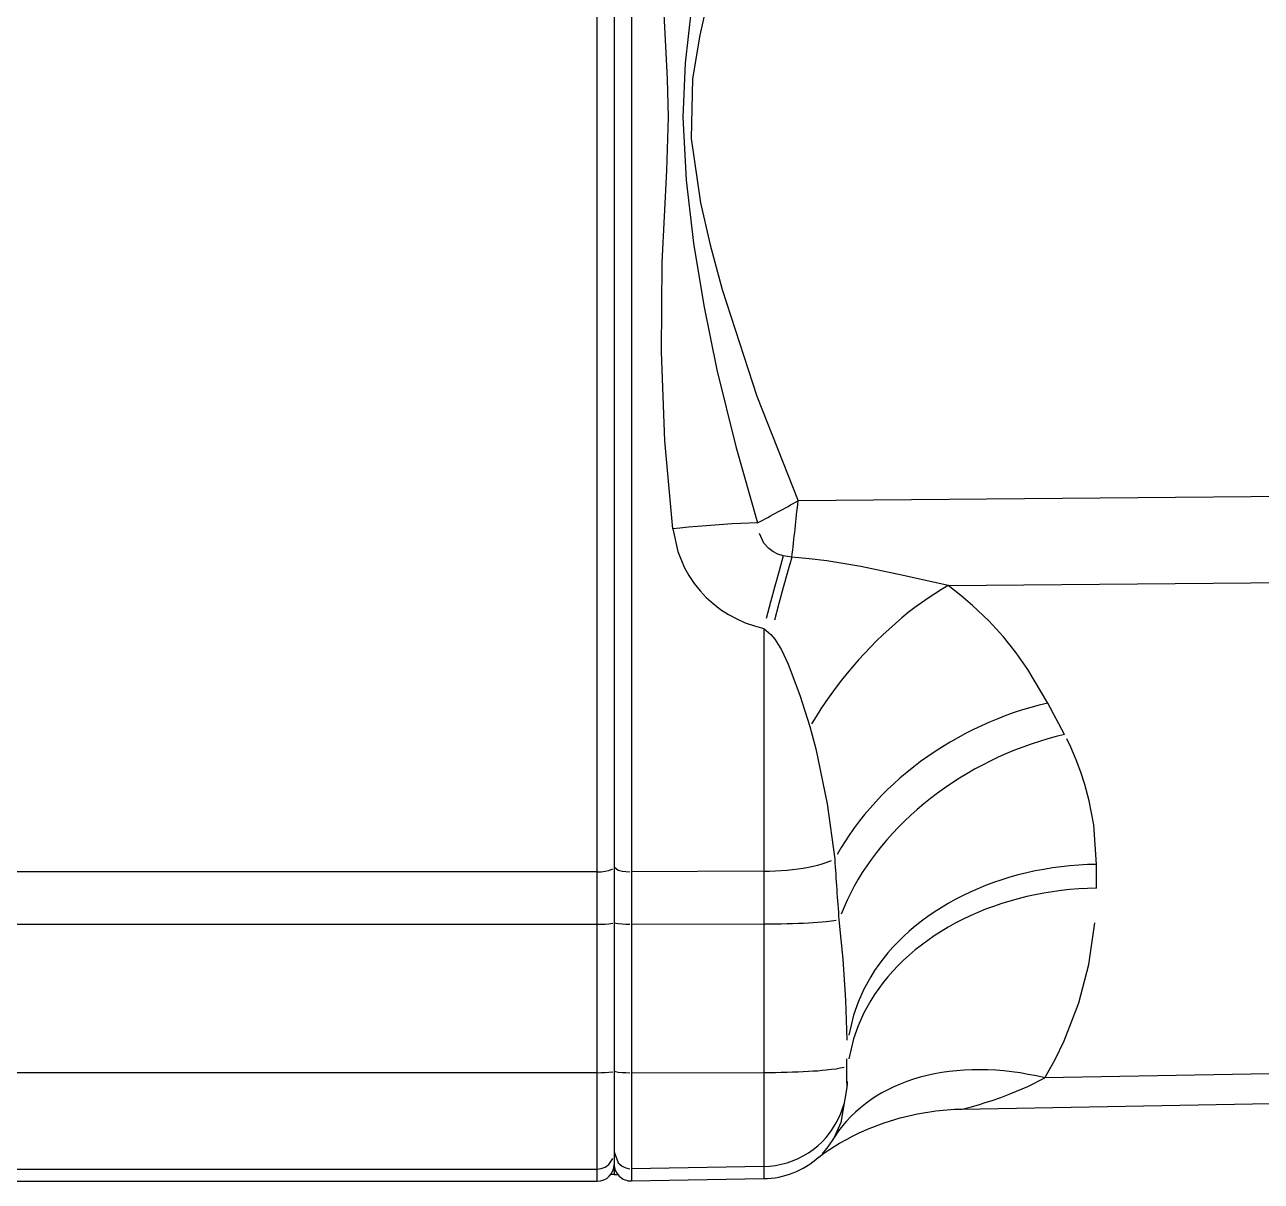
# Model space of a CAD drawing. Header units: millimetres. Extents: x 441156 to 441876, y 4514765 to 4515211.
# Drawn here: x 441490.7119 to 441490.8579, y 4514937.1153 to 4514937.2519 of the extents above; entities that cross this region are included whole.
import ezdxf

# ---------------------------------------------------------------- set-up
doc = ezdxf.new("R2010")
doc.units = ezdxf.units.MM
doc.layers.add('Collettore SL', color=7, linetype='Continuous')

msp = doc.modelspace()

# ---------------------------------------------------------------- linework, layer by layer
at = {"layer": 'Collettore SL', "color": 254, "linetype": 'Continuous'}
for p, q in [((441490.7795003174, 4514937.151841654), (441490.7795003174, 4514937.331819156)), ((441490.7835352222, 4514937.331814802), (441490.7835352222, 4514937.151852063)), ((441490.7815003174, 4514937.33157398), (441490.7815003174, 4514937.152427782)), ((441490.9240875795, 4514937.196738388), (441490.8032317472, 4514937.195684051)), ((441490.8024935117, 4514937.18900432), (441490.8014796992, 4514937.189188738)), ((441490.8209411388, 4514937.185656767), (441490.9240875795, 4514937.186556608)), ((441490.7991748415, 4514937.180599039), (441490.7991748415, 4514937.151932066)), ((441490.7991748415, 4514937.180599039), (441490.8000148241, 4514937.179864517)), ((441490.8346987387, 4514937.168061547), (441490.8327155103, 4514937.171779212)), ((441490.7815003174, 4514937.152427782), (441490.7815003174, 4514937.14583871)), ((441490.8384767452, 4514937.149919697), (441490.8384767452, 4514937.152728429)), ((441490.7795003174, 4514937.151841654), (441490.6465003174, 4514937.151841654)), ((441490.7795003174, 4514937.145664399), (441490.7795003174, 4514937.151841654)), ((441490.7991748415, 4514937.151932066), (441490.7835352222, 4514937.151852063)), ((441490.7835352222, 4514937.151852063), (441490.7835352222, 4514937.145667494)), ((441490.7991748415, 4514937.151932066), (441490.7991748415, 4514937.145691287)), ((441490.6465003174, 4514937.145664399), (441490.7795003174, 4514937.145664399)), ((441490.7795003174, 4514937.128119953), (441490.7795003174, 4514937.145664399)), ((441490.7815003174, 4514937.14583871), (441490.7815003174, 4514937.128294265)), ((441490.7835352222, 4514937.145667494), (441490.7991748415, 4514937.145691287)), ((441490.7835352222, 4514937.145667494), (441490.7835352222, 4514937.128123049)), ((441490.7991748415, 4514937.145691287), (441490.7991748415, 4514937.128146841)), ((441490.8090003174, 4514937.129018266), (441490.8090003174, 4514937.129750595)), ((441490.8090003174, 4514937.127020963), (441490.8090003174, 4514937.129018266)), ((441490.9240875795, 4514937.129166003), (441490.8323637774, 4514937.127513251)), ((441490.7795003174, 4514937.128119953), (441490.6465003174, 4514937.128119953)), ((441490.7795003174, 4514937.11673548), (441490.7795003174, 4514937.128119953)), ((441490.7815003174, 4514937.128294265), (441490.7815003174, 4514937.118731307)), ((441490.7835352222, 4514937.128123049), (441490.7991748415, 4514937.128146841)), ((441490.7835352222, 4514937.128123049), (441490.7835352222, 4514937.116770925)), ((441490.7991748415, 4514937.128146841), (441490.7991748415, 4514937.117043346)), ((441490.8090003174, 4514937.126941864), (441490.8089910611, 4514937.12637078)), ((441490.8090131711, 4514937.126747499), (441490.8090003117, 4514937.126388068)), ((441490.8090003174, 4514937.126941864), (441490.8090003174, 4514937.127020963)), ((441490.8090185764, 4514937.127074303), (441490.8090131711, 4514937.126747499)), ((441490.8226153319, 4514937.123828795), (441490.9240903968, 4514937.125657252)), ((441490.7815003174, 4514937.118731307), (441490.7815003174, 4514937.117295873)), ((441490.7815003174, 4514937.117295873), (441490.7815003174, 4514937.116093555)), ((441490.7991748415, 4514937.117043346), (441490.7835352222, 4514937.116770925)), ((441490.7991748415, 4514937.117043346), (441490.7991748415, 4514937.115604383)), ((441490.8055684295, 4514937.118060401), (441490.8056766086, 4514937.118147796)), ((441490.8056503689, 4514937.118134473), (441490.8056122427, 4514937.118100838)), ((441490.6465003174, 4514937.11673548), (441490.7795003174, 4514937.11673548)), ((441490.7795003174, 4514937.115295873), (441490.7795003174, 4514937.11673548)), ((441490.7815003174, 4514937.116093555), (441490.781098576, 4514937.116093555)), ((441490.7815003174, 4514937.116096982), (441490.7819269918, 4514937.116096322)), ((441490.7835352222, 4514937.116770925), (441490.7835352222, 4514937.115331393)), ((441490.7835352222, 4514937.115331393), (441490.7991748415, 4514937.115604383)), ((441490.6570887469, 4514937.115295873), (441490.7795003174, 4514937.115295873))]:
    msp.add_line(p, q, dxfattribs=at)
for points in [[(441490.7884240032, 4514937.192352544, 0), (441490.7874847221, 4514937.202773885, 0), (441490.7870770352, 4514937.213276167, 0), (441490.7870765901, 4514937.213309291, 0), (441490.78718906, 4514937.223826338, 0), (441490.7877130336, 4514937.234710163, 0), (441490.7879066556, 4514937.241009783, 0), (441490.78779794, 4514937.245536026, 0), (441490.7874033867, 4514937.253157455, 0), (441490.7871176833, 4514937.26079418, 0), (441490.7871056932, 4514937.270561423, 0), (441490.7872649258, 4514937.275452401, 0), (441490.7875355969, 4514937.280323727, 0), (441490.7884240032, 4514937.290155325, 0)], [(441490.7984533617, 4514937.289134366, 0), (441490.7957159177, 4514937.279523341, 0), (441490.7944997502, 4514937.274672456, 0), (441490.7933936988, 4514937.269808349, 0), (441490.7915073799, 4514937.259924281, 0), (441490.7905819005, 4514937.253665579, 0), (441490.790208178, 4514937.25052255, 0), (441490.789909097, 4514937.247377071, 0), (441490.7896306647, 4514937.241008087, 0), (441490.7897324701, 4514937.237269119, 0), (441490.7900045241, 4514937.233539151, 0), (441490.7908879218, 4514937.226124584, 0), (441490.7920951999, 4514937.218762024, 0), (441490.793639139, 4514937.211160894, 0), (441490.7958604926, 4514937.20207585, 0), (441490.7984533617, 4514937.193082138, 0)], [(441490.8032317472, 4514937.286369187, 0), (441490.7984837514, 4514937.274341617, 0), (441490.7953895797, 4514937.265145635, 0), (441490.7927679489, 4514937.255780308, 0), (441490.7916208783, 4514937.250681467, 0), (441490.7907752899, 4514937.245509062, 0), (441490.7905976716, 4514937.243698285, 0), (441490.7905039611, 4514937.241881626, 0), (441490.7904926693, 4514937.24100724, 0), (441490.790588091, 4514937.238455381, 0), (441490.7908492663, 4514937.235914504, 0), (441490.7917109273, 4514937.230891383, 0), (441490.7928463722, 4514937.225925717, 0), (441490.7942678711, 4514937.220639874, 0), (441490.7983563382, 4514937.208049372, 0), (441490.8032317472, 4514937.195684051, 0)], [(441490.7984533617, 4514937.193082138, 0), (441490.7974607126, 4514937.193042545, 0), (441490.7964576915, 4514937.192994819, 0), (441490.7954455205, 4514937.192939018, 0), (441490.7944254327, 4514937.192875208, 0), (441490.7933986711, 4514937.192803469, 0), (441490.7923664865, 4514937.192723889, 0), (441490.7913301364, 4514937.192636563, 0), (441490.7902908835, 4514937.192541597, 0), (441490.7892499941, 4514937.192439109, 0), (441490.7884240032, 4514937.192352544, 0)], [(441490.8014796992, 4514937.189188738, 0), (441490.8012674576, 4514937.189236892, 0), (441490.8010586692, 4514937.189297554, 0), (441490.8008522084, 4514937.189371378, 0), (441490.8006547244, 4514937.189455838, 0), (441490.8004487292, 4514937.189559662, 0), (441490.8002502648, 4514937.189676411, 0), (441490.8000124642, 4514937.189840853, 0), (441490.7997892489, 4514937.190023471, 0), (441490.7995764877, 4514937.190228414, 0), (441490.7993813108, 4514937.190449225, 0), (441490.7992021256, 4514937.190687597, 0), (441490.7990422259, 4514937.19093863, 0), (441490.7988989037, 4514937.191206703, 0), (441490.7987760287, 4514937.191484324, 0), (441490.7986643836, 4514937.191798575, 0), (441490.7985768309, 4514937.192120195, 0), (441490.7985117416, 4514937.192454206, 0), (441490.7984704183, 4514937.192792082, 0), (441490.7984533617, 4514937.193082138, 0)], [(441490.7884240032, 4514937.192352544, 0), (441490.7885577977, 4514937.191457755, 0), (441490.7887503871, 4514937.190573919, 0), (441490.7890063638, 4514937.189689802, 0), (441490.7893219473, 4514937.188824935, 0), (441490.7897751191, 4514937.187823714, 0), (441490.7903089769, 4514937.186862031, 0), (441490.7909383269, 4514937.185922114, 0), (441490.7916453149, 4514937.185037056, 0), (441490.7923853218, 4514937.18425223, 0), (441490.7931865566, 4514937.183527275, 0), (441490.7940671612, 4514937.182850454, 0), (441490.7950010091, 4514937.182245368, 0), (441490.7959765458, 4514937.181718537, 0), (441490.7969922079, 4514937.181269127, 0), (441490.7980694785, 4514937.180891139, 0), (441490.7991748415, 4514937.180599039, 0)], [(441490.8014796992, 4514937.189188738, 0), (441490.8012331451, 4514937.1883139, 0), (441490.800984721, 4514937.187421372, 0), (441490.8007347299, 4514937.186512245, 0), (441490.8004834761, 4514937.185587623, 0), (441490.800231266, 4514937.184648636, 0), (441490.7999784065, 4514937.183696426, 0), (441490.7997252059, 4514937.182732153, 0), (441490.7994719727, 4514937.181756993, 0), (441490.7992190154, 4514937.180772132, 0), (441490.7991748415, 4514937.180599039, 0)], [(441490.8024935117, 4514937.18900432, 0), (441490.8022311145, 4514937.188133886, 0), (441490.8019697251, 4514937.187245066, 0), (441490.801709662, 4514937.186338945, 0), (441490.8014512421, 4514937.185416627, 0), (441490.8011947802, 4514937.184479233, 0), (441490.8009405888, 4514937.183527907, 0), (441490.8006889775, 4514937.182563808, 0), (441490.8004402529, 4514937.181588111, 0), (441490.8001947181, 4514937.180602003, 0), (441490.8000148241, 4514937.179864517, 0)], [(441490.8209411388, 4514937.185656767, 0), (441490.8158494713, 4514937.186830634, 0), (441490.8106363863, 4514937.187914357, 0), (441490.8066049389, 4514937.188580254, 0), (441490.8045554789, 4514937.188829883, 0), (441490.8024935117, 4514937.18900432, 0)], [(441490.8209411388, 4514937.185656767, 0), (441490.8201511482, 4514937.185190874, 0), (441490.819362758, 4514937.184697554, 0), (441490.8185769288, 4514937.184177408, 0), (441490.8177946178, 4514937.183631069, 0), (441490.8170167783, 4514937.183059203, 0), (441490.8162443579, 4514937.182462506, 0), (441490.8154782976, 4514937.181841707, 0), (441490.814719531, 4514937.18119756, 0), (441490.8139689823, 4514937.180530852, 0), (441490.813227566, 4514937.179842394, 0), (441490.8124961853, 4514937.179133025, 0), (441490.8117757314, 4514937.178403609, 0), (441490.8110670821, 4514937.177655035, 0), (441490.8103711007, 4514937.176888214, 0), (441490.8096886351, 4514937.176104082, 0), (441490.8090205169, 4514937.175303593, 0), (441490.80836756, 4514937.174487724, 0), (441490.8077305599, 4514937.173657467, 0), (441490.8071102928, 4514937.172813835, 0), (441490.8065075144, 4514937.171957854, 0), (441490.8059229589, 4514937.171090568, 0), (441490.8053573388, 4514937.170213035, 0), (441490.804811343, 4514937.169326322, 0), (441490.8046164158, 4514937.168999484, 0)], [(441490.8327155103, 4514937.171779212, 0), (441490.8303685809, 4514937.175762218, 0), (441490.8289911539, 4514937.177707515, 0), (441490.8274813293, 4514937.179591131, 0), (441490.8257514154, 4514937.181488883, 0), (441490.8238455009, 4514937.183313827, 0), (441490.8224404661, 4514937.184507431, 0), (441490.8209411388, 4514937.185656767, 0)], [(441490.8000148241, 4514937.179864517, 0), (441490.8001470215, 4514937.179743823, 0), (441490.8002708225, 4514937.179615347, 0), (441490.800500709, 4514937.179338763, 0), (441490.8007120359, 4514937.179042828, 0), (441490.8008960841, 4514937.178754394, 0), (441490.8012734709, 4514937.178080436, 0), (441490.8016788604, 4514937.177245731, 0), (441490.8020488332, 4514937.17639714, 0), (441490.8034212508, 4514937.172700143, 0), (441490.8046164158, 4514937.168999484, 0)], [(441490.8327155103, 4514937.171779212, 0), (441490.8317222057, 4514937.171540111, 0), (441490.8307307491, 4514937.171273308, 0), (441490.8297423486, 4514937.170979125, 0), (441490.8287582083, 4514937.170657923, 0), (441490.8277795272, 4514937.170310091, 0), (441490.8268074978, 4514937.169936055, 0), (441490.8258433042, 4514937.169536269, 0), (441490.8248881213, 4514937.169111221, 0), (441490.8239431127, 4514937.168661429, 0), (441490.8230094298, 4514937.16818744, 0), (441490.8220882103, 4514937.167689832, 0), (441490.8211805763, 4514937.167169211, 0), (441490.8202876337, 4514937.166626213, 0), (441490.8194104705, 4514937.166061497, 0), (441490.8185501554, 4514937.165475753, 0), (441490.8177077364, 4514937.164869693, 0), (441490.81688424, 4514937.164244057, 0), (441490.8160806694, 4514937.163599607, 0), (441490.8152980037, 4514937.162937126, 0), (441490.8145371965, 4514937.162257424, 0), (441490.8137991746, 4514937.161561327, 0), (441490.8130848373, 4514937.160849684, 0), (441490.8123950548, 4514937.160123362, 0), (441490.8117306675, 4514937.159383247, 0), (441490.811092485, 4514937.158630239, 0), (441490.8104812846, 4514937.157865256, 0), (441490.8098978112, 4514937.15708923, 0), (441490.8093427754, 4514937.156303107, 0), (441490.8088168536, 4514937.155507843, 0), (441490.8083206866, 4514937.15470441, 0), (441490.8078548788, 4514937.153893784, 0), (441490.8075600087, 4514937.153347041, 0)], [(441490.8046164158, 4514937.168999484, 0), (441490.8049973901, 4514937.167698978, 0), (441490.8053425064, 4514937.166390189, 0), (441490.8066609636, 4514937.159898696, 0), (441490.8075600087, 4514937.153347041, 0)], [(441490.8346987387, 4514937.168061547, 0), (441490.8337059267, 4514937.1678215, 0), (441490.8327149622, 4514937.167553752, 0), (441490.8317270526, 4514937.167258627, 0), (441490.8307434013, 4514937.166936485, 0), (441490.8297652069, 4514937.166587719, 0), (441490.8287936611, 4514937.166212753, 0), (441490.8278299477, 4514937.165812045, 0), (441490.8268752407, 4514937.165386084, 0), (441490.8259307034, 4514937.164935386, 0), (441490.8249974864, 4514937.164460503, 0), (441490.8240767268, 4514937.163962011, 0), (441490.8231695464, 4514937.16344052, 0), (441490.8222770504, 4514937.162896663, 0), (441490.8214003263, 4514937.162331104, 0), (441490.8205404421, 4514937.161744532, 0), (441490.8196984454, 4514937.161137662, 0), (441490.8188753622, 4514937.160511232, 0), (441490.8180721953, 4514937.159866005, 0), (441490.8172899231, 4514937.159202769, 0), (441490.8165294988, 4514937.158522331, 0), (441490.8157918488, 4514937.157825521, 0), (441490.8150778718, 4514937.157113186, 0), (441490.8143884378, 4514937.156386196, 0), (441490.8137243866, 4514937.155645434, 0), (441490.8130865272, 4514937.154891805, 0), (441490.812475637, 4514937.154126227, 0), (441490.81189246, 4514937.153349631, 0), (441490.8113377069, 4514937.152562965, 0), (441490.8108120535, 4514937.151767186, 0), (441490.8103161402, 4514937.150963265, 0), (441490.8098505713, 4514937.15015218, 0), (441490.8094159139, 4514937.149334921, 0), (441490.8090126977, 4514937.148512481, 0), (441490.8086414138, 4514937.147685865, 0), (441490.8083025146, 4514937.146856078, 0), (441490.8080558158, 4514937.146192962, 0)], [(441490.8384767452, 4514937.152728429, 0), (441490.8384734586, 4514937.153194464, 0), (441490.8384635866, 4514937.153660708, 0), (441490.8384471055, 4514937.154127236, 0), (441490.8384239837, 4514937.154594125, 0), (441490.8383941822, 4514937.155061448, 0), (441490.8383576542, 4514937.155529278, 0), (441490.838314345, 4514937.155997688, 0), (441490.8382641923, 4514937.156466749, 0), (441490.8382071257, 4514937.156936532, 0), (441490.838143067, 4514937.157407103, 0), (441490.8380719296, 4514937.157878531, 0), (441490.8379936193, 4514937.158350879, 0), (441490.8379080329, 4514937.15882421, 0), (441490.8378150595, 4514937.159298584, 0), (441490.8377145794, 4514937.159774058, 0), (441490.8376064642, 4514937.160250687, 0), (441490.8374905772, 4514937.160728522, 0), (441490.8373667725, 4514937.16120761, 0), (441490.8372348955, 4514937.161687995, 0), (441490.8370947825, 4514937.162169718, 0), (441490.8369462606, 4514937.162652814, 0), (441490.836789148, 4514937.163137311, 0), (441490.8366232531, 4514937.163623235, 0), (441490.8364483753, 4514937.164110606, 0), (441490.8362643043, 4514937.164599434, 0), (441490.8360708203, 4514937.165089727, 0), (441490.8358676942, 4514937.165581483, 0), (441490.835654687, 4514937.166074692, 0), (441490.8354315503, 4514937.166569335, 0), (441490.8351980264, 4514937.167065386, 0), (441490.834953848, 4514937.167562805, 0), (441490.8346987387, 4514937.168061547, 0)], [(441490.7795003174, 4514937.151841654, 0), (441490.7795701164, 4514937.15184201, 0), (441490.7796398304, 4514937.151843081, 0), (441490.7797093744, 4514937.151844865, 0), (441490.7797786637, 4514937.151847358, 0), (441490.7798476138, 4514937.151850558, 0), (441490.7799161408, 4514937.151854462, 0), (441490.7799841612, 4514937.151859064, 0), (441490.7800515922, 4514937.151864359, 0), (441490.7801183514, 4514937.151870341, 0), (441490.7801843577, 4514937.151877001, 0), (441490.7802495306, 4514937.151884333, 0), (441490.7803137907, 4514937.151892327, 0), (441490.7803770597, 4514937.151900973, 0), (441490.7804392605, 4514937.151910261, 0), (441490.7805003175, 4514937.15192018, 0), (441490.780560156, 4514937.151930717, 0), (441490.7806187032, 4514937.151941859, 0), (441490.7806758879, 4514937.151953594, 0), (441490.7807316404, 4514937.151965907, 0), (441490.7807858926, 4514937.151978781, 0), (441490.7808385786, 4514937.151992204, 0), (441490.7808896342, 4514937.152006157, 0), (441490.780938997, 4514937.152020623, 0), (441490.7809866071, 4514937.152035586, 0), (441490.7810324063, 4514937.152051026, 0), (441490.781076339, 4514937.152066926, 0), (441490.7811183514, 4514937.152083265, 0), (441490.7811583926, 4514937.152100023, 0), (441490.7811964136, 4514937.152117182, 0), (441490.7812323683, 4514937.152134717, 0), (441490.7812662126, 4514937.152152611, 0), (441490.7812979055, 4514937.15217084, 0), (441490.7813274083, 4514937.152189382, 0), (441490.7813546851, 4514937.152208215, 0), (441490.7813797027, 4514937.152227314, 0), (441490.7814024304, 4514937.152246659, 0), (441490.7814228408, 4514937.152266223, 0), (441490.7814409089, 4514937.152285985, 0), (441490.7814566126, 4514937.152305919, 0), (441490.7814699329, 4514937.152326002, 0), (441490.7814808536, 4514937.152346209, 0), (441490.7814893613, 4514937.152366515, 0), (441490.7814954455, 4514937.152386895, 0), (441490.7814990991, 4514937.152407327, 0), (441490.7815003174, 4514937.152427782, 0)], [(441490.7815003174, 4514937.152438102, 0), (441490.7815015358, 4514937.152417647, 0), (441490.7815051893, 4514937.152397216, 0), (441490.7815112736, 4514937.152376835, 0), (441490.7815197813, 4514937.152356529, 0), (441490.7815307019, 4514937.152336322, 0), (441490.7815440223, 4514937.152316239, 0), (441490.781559726, 4514937.152296305, 0), (441490.7815777941, 4514937.152276543, 0), (441490.7815982044, 4514937.152256979, 0), (441490.7816209322, 4514937.152237634, 0), (441490.7816459498, 4514937.152218535, 0), (441490.7816732265, 4514937.152199702, 0), (441490.7817027293, 4514937.152181161, 0), (441490.7817344223, 4514937.152162932, 0), (441490.7817682666, 4514937.152145037, 0), (441490.7818042212, 4514937.152127502, 0), (441490.7818422423, 4514937.152110343, 0), (441490.7818822835, 4514937.152093585, 0), (441490.7819242959, 4514937.152077246, 0), (441490.7819682285, 4514937.152061346, 0), (441490.7820140278, 4514937.152045906, 0), (441490.7820616378, 4514937.152030943, 0), (441490.7821110007, 4514937.152016477, 0), (441490.7821620562, 4514937.152002524, 0), (441490.7822147422, 4514937.151989101, 0), (441490.7822689945, 4514937.151976227, 0), (441490.7823247469, 4514937.151963914, 0), (441490.7823819316, 4514937.151952179, 0), (441490.7824404789, 4514937.151941037, 0), (441490.7825003174, 4514937.1519305, 0), (441490.7825613743, 4514937.151920581, 0), (441490.7826235751, 4514937.151911293, 0), (441490.7826868441, 4514937.151902647, 0), (441490.7827511043, 4514937.151894653, 0), (441490.7828162771, 4514937.151887322, 0), (441490.7828822834, 4514937.151880661, 0), (441490.7829490427, 4514937.151874679, 0), (441490.7830164736, 4514937.151869385, 0), (441490.7830844941, 4514937.151864782, 0), (441490.7831530211, 4514937.151860878, 0), (441490.7832219712, 4514937.151857678, 0), (441490.7832912605, 4514937.151855185, 0), (441490.7833608045, 4514937.151853401, 0), (441490.7834305184, 4514937.151852331, 0), (441490.7835003174, 4514937.151851973, 0), (441490.7835352222, 4514937.151852063, 0)], [(441490.7991748415, 4514937.151932066, 0), (441490.799523677, 4514937.151935637, 0), (441490.7998718749, 4514937.151942772, 0), (441490.8002190109, 4514937.151953465, 0), (441490.8005646621, 4514937.151967702, 0), (441490.8009084074, 4514937.151985465, 0), (441490.801249828, 4514937.152006732, 0), (441490.8015885079, 4514937.152031479, 0), (441490.8019240345, 4514937.152059675, 0), (441490.8022559989, 4514937.152091286, 0), (441490.8025839969, 4514937.152126272, 0), (441490.8029076287, 4514937.152164592, 0), (441490.8032265001, 4514937.152206198, 0), (441490.8035402224, 4514937.152251041, 0), (441490.8038484136, 4514937.152299065, 0), (441490.8041506982, 4514937.152350212, 0), (441490.8044467078, 4514937.152404419, 0), (441490.8047360818, 4514937.152461621, 0), (441490.8050184677, 4514937.152521748, 0), (441490.8052935213, 4514937.152584726, 0), (441490.8055609077, 4514937.152650479, 0), (441490.805820301, 4514937.152718927, 0), (441490.8060713852, 4514937.152789986, 0), (441490.8063138544, 4514937.15286357, 0), (441490.8065474132, 4514937.152939589, 0), (441490.806771777, 4514937.153017949, 0), (441490.8069866725, 4514937.153098558, 0), (441490.8071918379, 4514937.153181315, 0), (441490.8073870231, 4514937.153266121, 0), (441490.8075600087, 4514937.153347041, 0)], [(441490.8384767452, 4514937.152728429, 0), (441490.8374302388, 4514937.152700434, 0), (441490.8363856451, 4514937.152644478, 0), (441490.8353442372, 4514937.15256063, 0), (441490.8343072835, 4514937.15244899, 0), (441490.8332760476, 4514937.152309697, 0), (441490.8322517858, 4514937.152142919, 0), (441490.8312357461, 4514937.151948859, 0), (441490.8302291663, 4514937.151727754, 0), (441490.8292332728, 4514937.151479873, 0), (441490.828249279, 4514937.151205518, 0), (441490.8272783836, 4514937.150905024, 0), (441490.8263217696, 4514937.150578757, 0), (441490.8253806025, 4514937.150227114, 0), (441490.8244560289, 4514937.149850523, 0), (441490.8235491752, 4514937.149449443, 0), (441490.8226611465, 4514937.149024364, 0), (441490.8217930244, 4514937.148575802, 0), (441490.8209458668, 4514937.148104304, 0), (441490.8201207058, 4514937.147610446, 0), (441490.8193185466, 4514937.147094828, 0), (441490.8185403667, 4514937.146558079, 0), (441490.8177871141, 4514937.146000853, 0), (441490.8170597064, 4514937.145423828, 0), (441490.8163590301, 4514937.144827707, 0), (441490.8156859386, 4514937.144213217, 0), (441490.8150412522, 4514937.143581107, 0), (441490.8144257562, 4514937.142932147, 0), (441490.8138402005, 4514937.142267127, 0), (441490.8132852985, 4514937.141586858, 0), (441490.8127617263, 4514937.140892168, 0), (441490.8122701218, 4514937.140183902, 0), (441490.8118110839, 4514937.139462927, 0), (441490.8113851719, 4514937.138730118, 0), (441490.8109929047, 4514937.137986369, 0), (441490.8106347602, 4514937.137232586, 0), (441490.8103111748, 4514937.136469687, 0), (441490.8100225427, 4514937.135698603, 0), (441490.8097692155, 4514937.134920271, 0), (441490.8095515019, 4514937.134135641, 0), (441490.8093696673, 4514937.133345668, 0), (441490.8092239329, 4514937.132551316, 0), (441490.8091144765, 4514937.131753551, 0), (441490.8090414314, 4514937.130953345, 0), (441490.8090048866, 4514937.130151675, 0), (441490.8090003174, 4514937.129750595, 0)], [(441490.8384767452, 4514937.149919697, 0), (441490.8374302388, 4514937.149891702, 0), (441490.8363856451, 4514937.149835747, 0), (441490.8353442372, 4514937.149751898, 0), (441490.8343072835, 4514937.149640259, 0), (441490.8332760476, 4514937.149500965, 0), (441490.8322517858, 4514937.149334188, 0), (441490.8312357461, 4514937.149140127, 0), (441490.8302291663, 4514937.148919023, 0), (441490.8292332728, 4514937.148671142, 0), (441490.828249279, 4514937.148396787, 0), (441490.8272783836, 4514937.148096293, 0), (441490.8263217696, 4514937.147770025, 0), (441490.8253806025, 4514937.147418382, 0), (441490.8244560289, 4514937.147041791, 0), (441490.8235491752, 4514937.146640711, 0), (441490.8226611465, 4514937.146215632, 0), (441490.8217930244, 4514937.14576707, 0), (441490.8209458668, 4514937.145295572, 0), (441490.8201207058, 4514937.144801714, 0), (441490.8193185466, 4514937.144286096, 0), (441490.8185403667, 4514937.143749347, 0), (441490.8177871141, 4514937.143192121, 0), (441490.8170597064, 4514937.142615096, 0), (441490.8163590301, 4514937.142018975, 0), (441490.8156859386, 4514937.141404485, 0), (441490.8150412522, 4514937.140772375, 0), (441490.8144257562, 4514937.140123416, 0), (441490.8138402005, 4514937.139458396, 0), (441490.8132852985, 4514937.138778126, 0), (441490.8127617263, 4514937.138083436, 0), (441490.8122701218, 4514937.137375171, 0), (441490.8118110839, 4514937.136654195, 0), (441490.8113851719, 4514937.135921386, 0), (441490.8109929047, 4514937.135177637, 0), (441490.8106347602, 4514937.134423855, 0), (441490.8103111748, 4514937.133660955, 0), (441490.8100225427, 4514937.132889871, 0), (441490.8097692155, 4514937.132111539, 0), (441490.8095515019, 4514937.131326909, 0), (441490.8093696673, 4514937.130536936, 0), (441490.8092239329, 4514937.129742584, 0), (441490.8091144765, 4514937.128944819, 0), (441490.8090414314, 4514937.128144614, 0), (441490.8090048866, 4514937.127342944, 0), (441490.8090003174, 4514937.126941864, 0)], [(441490.8323637774, 4514937.127513251, 0), (441490.8335972466, 4514937.129684309, 0), (441490.8346762037, 4514937.131887412, 0), (441490.8363985902, 4514937.136364384, 0), (441490.8364102509, 4514937.136400868, 0), (441490.8375813381, 4514937.14090556, 0), (441490.8382944339, 4514937.145809252, 0), (441490.8384314309, 4514937.147863392, 0), (441490.8384767452, 4514937.149919697, 0)], [(441490.7991748415, 4514937.145691287, 0), (441490.799523677, 4514937.145692348, 0), (441490.7998718749, 4514937.14569447, 0), (441490.8002190109, 4514937.14569765, 0), (441490.8005646621, 4514937.145701884, 0), (441490.8009084074, 4514937.145707167, 0), (441490.801249828, 4514937.145713492, 0), (441490.8015885079, 4514937.145720852, 0), (441490.8019240345, 4514937.145729237, 0), (441490.8022559989, 4514937.145738638, 0), (441490.8025839969, 4514937.145749043, 0), (441490.8029076287, 4514937.145760438, 0), (441490.8032265001, 4514937.145772812, 0), (441490.8035402224, 4514937.145786148, 0), (441490.8038484136, 4514937.14580043, 0), (441490.8041506982, 4514937.145815641, 0), (441490.8044467078, 4514937.145831762, 0), (441490.8047360818, 4514937.145848773, 0), (441490.8050184677, 4514937.145866655, 0), (441490.8052935213, 4514937.145885384, 0), (441490.8055609077, 4514937.145904939, 0), (441490.805820301, 4514937.145925295, 0), (441490.8060713852, 4514937.145946427, 0), (441490.8063138544, 4514937.145968311, 0), (441490.8065474132, 4514937.145990918, 0), (441490.806771777, 4514937.146014223, 0), (441490.8069866725, 4514937.146038195, 0), (441490.8071918379, 4514937.146062806, 0), (441490.8073870231, 4514937.146088027, 0), (441490.8075719904, 4514937.146113826, 0), (441490.8077465145, 4514937.146140172, 0), (441490.8079103827, 4514937.146167032, 0), (441490.8080558158, 4514937.146192962, 0)], [(441490.8080558158, 4514937.146192962, 0), (441490.8081820835, 4514937.145111375, 0), (441490.8082894776, 4514937.144113201, 0), (441490.8083813199, 4514937.143189666, 0), (441490.8084602701, 4514937.142332805, 0), (441490.8085284677, 4514937.141535477, 0), (441490.8085876426, 4514937.14079132, 0), (441490.8086392017, 4514937.140094695, 0), (441490.8086842948, 4514937.139440608, 0), (441490.8087238673, 4514937.138824647, 0), (441490.8087587002, 4514937.138242905, 0), (441490.8087894424, 4514937.137691919, 0), (441490.8088166355, 4514937.137168617, 0), (441490.8088407337, 4514937.136670267, 0), (441490.8088621197, 4514937.13619443, 0), (441490.8088811171, 4514937.135738928, 0), (441490.8088980009, 4514937.135301803, 0), (441490.8089130049, 4514937.134881297, 0), (441490.8089263294, 4514937.13447582, 0), (441490.8089381458, 4514937.134083932, 0), (441490.8089486014, 4514937.133704326, 0), (441490.8089578227, 4514937.133335805, 0), (441490.808965919, 4514937.132977274, 0), (441490.808972984, 4514937.132627725, 0), (441490.8089790988, 4514937.132286226, 0), (441490.8089843328, 4514937.131951913, 0), (441490.8089887456, 4514937.131623977, 0), (441490.808992388, 4514937.131301662, 0), (441490.8089953031, 4514937.130984254, 0), (441490.8089975267, 4514937.130671076, 0), (441490.8089990886, 4514937.130361483, 0), (441490.8090000127, 4514937.130054855, 0), (441490.8090003174, 4514937.129750595, 0)], [(441490.7795003174, 4514937.145664399, 0), (441490.7795701164, 4514937.145664505, 0), (441490.7796398304, 4514937.145664823, 0), (441490.7797093744, 4514937.145665353, 0), (441490.7797786637, 4514937.145666094, 0), (441490.7798476138, 4514937.145667046, 0), (441490.7799161408, 4514937.145668208, 0), (441490.7799841612, 4514937.145669576, 0), (441490.7800515922, 4514937.145671151, 0), (441490.7801183514, 4514937.145672929, 0), (441490.7801843577, 4514937.14567491, 0), (441490.7802495306, 4514937.145677091, 0), (441490.7803137907, 4514937.145679468, 0), (441490.7803770597, 4514937.14568204, 0), (441490.7804392605, 4514937.145684802, 0), (441490.7805003175, 4514937.145687751, 0), (441490.780560156, 4514937.145690885, 0), (441490.7806187032, 4514937.145694199, 0), (441490.7806758879, 4514937.145697689, 0), (441490.7807316404, 4514937.145701351, 0), (441490.7807858926, 4514937.145705179, 0), (441490.7808385786, 4514937.145709171, 0), (441490.7808896342, 4514937.145713321, 0), (441490.780938997, 4514937.145717623, 0), (441490.7809866071, 4514937.145722073, 0), (441490.7810324063, 4514937.145726665, 0), (441490.781076339, 4514937.145731393, 0), (441490.7811183514, 4514937.145736252, 0), (441490.7811583926, 4514937.145741236, 0), (441490.7811964136, 4514937.145746339, 0), (441490.7812323683, 4514937.145751554, 0), (441490.7812662126, 4514937.145756875, 0), (441490.7812979055, 4514937.145762296, 0), (441490.7813274083, 4514937.145767811, 0), (441490.7813546851, 4514937.145773412, 0), (441490.7813797027, 4514937.145779092, 0), (441490.7814024304, 4514937.145784845, 0), (441490.7814228408, 4514937.145790663, 0), (441490.7814409089, 4514937.14579654, 0), (441490.7814566126, 4514937.145802468, 0), (441490.7814699329, 4514937.145808441, 0), (441490.7814808536, 4514937.14581445, 0), (441490.7814893613, 4514937.145820489, 0), (441490.7814954455, 4514937.14582655, 0), (441490.7814990991, 4514937.145832626, 0), (441490.7815003174, 4514937.14583871, 0)], [(441490.7815003174, 4514937.145841779, 0), (441490.7815015358, 4514937.145835696, 0), (441490.7815051893, 4514937.14582962, 0), (441490.7815112736, 4514937.145823559, 0), (441490.7815197813, 4514937.145817519, 0), (441490.7815307019, 4514937.14581151, 0), (441490.7815440223, 4514937.145805538, 0), (441490.781559726, 4514937.145799609, 0), (441490.7815777941, 4514937.145793732, 0), (441490.7815982044, 4514937.145787913, 0), (441490.7816209322, 4514937.145782161, 0), (441490.7816459498, 4514937.14577648, 0), (441490.7816732265, 4514937.14577088, 0), (441490.7817027293, 4514937.145765366, 0), (441490.7817344223, 4514937.145759945, 0), (441490.7817682666, 4514937.145754623, 0), (441490.7818042212, 4514937.145749408, 0), (441490.7818422423, 4514937.145744305, 0), (441490.7818822835, 4514937.145739322, 0), (441490.7819242959, 4514937.145734462, 0), (441490.7819682285, 4514937.145729734, 0), (441490.7820140278, 4514937.145725142, 0), (441490.7820616378, 4514937.145720692, 0), (441490.7821110007, 4514937.14571639, 0), (441490.7821620562, 4514937.145712241, 0), (441490.7822147422, 4514937.145708249, 0), (441490.7822689945, 4514937.145704419, 0), (441490.7823247469, 4514937.145700758, 0), (441490.7823819316, 4514937.145697268, 0), (441490.7824404789, 4514937.145693954, 0), (441490.7825003174, 4514937.145690821, 0), (441490.7825613743, 4514937.145687871, 0), (441490.7826235751, 4514937.145685108, 0), (441490.7826868441, 4514937.145682537, 0), (441490.7827511043, 4514937.14568016, 0), (441490.7828162771, 4514937.14567798, 0), (441490.7828822834, 4514937.145675999, 0), (441490.7829490427, 4514937.14567422, 0), (441490.7830164736, 4514937.145672645, 0), (441490.7830844941, 4514937.145671276, 0), (441490.7831530211, 4514937.145670116, 0), (441490.7832219712, 4514937.145669164, 0), (441490.7832912605, 4514937.145668422, 0), (441490.7833608045, 4514937.145667892, 0), (441490.7834305184, 4514937.145667573, 0), (441490.7835003174, 4514937.145667467, 0), (441490.7835352222, 4514937.145667494, 0)], [(441490.7991748415, 4514937.128146841, 0), (441490.799523677, 4514937.128147903, 0), (441490.7998718749, 4514937.128150025, 0), (441490.8002190109, 4514937.128153205, 0), (441490.8005646621, 4514937.128157439, 0), (441490.8009084074, 4514937.128162722, 0), (441490.801249828, 4514937.128169047, 0), (441490.8015885079, 4514937.128176406, 0), (441490.8019240345, 4514937.128184792, 0), (441490.8022559989, 4514937.128194192, 0), (441490.8025839969, 4514937.128204597, 0), (441490.8029076287, 4514937.128215993, 0), (441490.8032265001, 4514937.128228366, 0), (441490.8035402224, 4514937.128241703, 0), (441490.8038484136, 4514937.128255985, 0), (441490.8041506982, 4514937.128271196, 0), (441490.8044467078, 4514937.128287316, 0), (441490.8047360818, 4514937.128304328, 0), (441490.8050184677, 4514937.128322209, 0), (441490.8052935213, 4514937.128340939, 0), (441490.8055609077, 4514937.128360493, 0), (441490.805820301, 4514937.128380849, 0), (441490.8060713852, 4514937.128401982, 0), (441490.8063138544, 4514937.128423865, 0), (441490.8065474132, 4514937.128446473, 0), (441490.806771777, 4514937.128469777, 0), (441490.8069866725, 4514937.12849375, 0), (441490.8071918379, 4514937.128518362, 0), (441490.8073870231, 4514937.128543582, 0), (441490.8075719904, 4514937.12856938, 0), (441490.8077465145, 4514937.128595727, 0), (441490.8079103827, 4514937.128622588, 0), (441490.8080633953, 4514937.12864993, 0), (441490.808205366, 4514937.128677721, 0), (441490.8083361217, 4514937.128705928, 0), (441490.8084555032, 4514937.128734515, 0), (441490.808563365, 4514937.128763448, 0), (441490.8086595757, 4514937.12879269, 0), (441490.8087440181, 4514937.128822208, 0), (441490.8088165892, 4514937.128851965, 0), (441490.8088772008, 4514937.128881925, 0), (441490.808925779, 4514937.12891205, 0), (441490.8089622644, 4514937.128942305, 0), (441490.8089866128, 4514937.128972652, 0), (441490.8089987944, 4514937.129003055, 0), (441490.8090003174, 4514937.129018266, 0)], [(441490.7795003174, 4514937.128119953, 0), (441490.7795701164, 4514937.128120059, 0), (441490.7796398304, 4514937.128120378, 0), (441490.7797093744, 4514937.128120908, 0), (441490.7797786637, 4514937.12812165, 0), (441490.7798476138, 4514937.128122601, 0), (441490.7799161408, 4514937.128123762, 0), (441490.7799841612, 4514937.128125131, 0), (441490.7800515922, 4514937.128126706, 0), (441490.7801183514, 4514937.128128485, 0), (441490.7801843577, 4514937.128130465, 0), (441490.7802495306, 4514937.128132646, 0), (441490.7803137907, 4514937.128135023, 0), (441490.7803770597, 4514937.128137594, 0), (441490.7804392605, 4514937.128140356, 0), (441490.7805003175, 4514937.128143306, 0), (441490.780560156, 4514937.12814644, 0), (441490.7806187032, 4514937.128149753, 0), (441490.7806758879, 4514937.128153243, 0), (441490.7807316404, 4514937.128156905, 0), (441490.7807858926, 4514937.128160734, 0), (441490.7808385786, 4514937.128164725, 0), (441490.7808896342, 4514937.128168875, 0), (441490.780938997, 4514937.128173177, 0), (441490.7809866071, 4514937.128177627, 0), (441490.7810324063, 4514937.128182219, 0), (441490.781076339, 4514937.128186948, 0), (441490.7811183514, 4514937.128191806, 0), (441490.7811583926, 4514937.128196791, 0), (441490.7811964136, 4514937.128201894, 0), (441490.7812323683, 4514937.128207109, 0), (441490.7812662126, 4514937.128212431, 0), (441490.7812979055, 4514937.128217852, 0), (441490.7813274083, 4514937.128223365, 0), (441490.7813546851, 4514937.128228966, 0), (441490.7813797027, 4514937.128234646, 0), (441490.7814024304, 4514937.128240399, 0), (441490.7814228408, 4514937.128246218, 0), (441490.7814409089, 4514937.128252095, 0), (441490.7814566126, 4514937.128258023, 0), (441490.7814699329, 4514937.128263996, 0), (441490.7814808536, 4514937.128270005, 0), (441490.7814893613, 4514937.128276044, 0), (441490.7814954455, 4514937.128282106, 0), (441490.7814990991, 4514937.128288181, 0), (441490.7815003174, 4514937.128294265, 0)], [(441490.7815003174, 4514937.128297334, 0), (441490.7815015358, 4514937.12829125, 0), (441490.7815051893, 4514937.128285174, 0), (441490.7815112736, 4514937.128279113, 0), (441490.7815197813, 4514937.128273075, 0), (441490.7815307019, 4514937.128267065, 0), (441490.7815440223, 4514937.128261092, 0), (441490.781559726, 4514937.128255164, 0), (441490.7815777941, 4514937.128249287, 0), (441490.7815982044, 4514937.128243469, 0), (441490.7816209322, 4514937.128237716, 0), (441490.7816459498, 4514937.128232036, 0), (441490.7816732265, 4514937.128226435, 0), (441490.7817027293, 4514937.12822092, 0), (441490.7817344223, 4514937.128215499, 0), (441490.7817682666, 4514937.128210178, 0), (441490.7818042212, 4514937.128204962, 0), (441490.7818422423, 4514937.12819986, 0), (441490.7818822835, 4514937.128194876, 0), (441490.7819242959, 4514937.128190016, 0), (441490.7819682285, 4514937.128185288, 0), (441490.7820140278, 4514937.128180697, 0), (441490.7820616378, 4514937.128176247, 0), (441490.7821110007, 4514937.128171944, 0), (441490.7821620562, 4514937.128167795, 0), (441490.7822147422, 4514937.128163803, 0), (441490.7822689945, 4514937.128159975, 0), (441490.7823247469, 4514937.128156313, 0), (441490.7823819316, 4514937.128152823, 0), (441490.7824404789, 4514937.128149509, 0), (441490.7825003174, 4514937.128146376, 0), (441490.7825613743, 4514937.128143426, 0), (441490.7826235751, 4514937.128140664, 0), (441490.7826868441, 4514937.128138092, 0), (441490.7827511043, 4514937.128135715, 0), (441490.7828162771, 4514937.128133534, 0), (441490.7828822834, 4514937.128131554, 0), (441490.7829490427, 4514937.128129775, 0), (441490.7830164736, 4514937.1281282, 0), (441490.7830844941, 4514937.128126832, 0), (441490.7831530211, 4514937.12812567, 0), (441490.7832219712, 4514937.128124719, 0), (441490.7832912605, 4514937.128123977, 0), (441490.7833608045, 4514937.128123446, 0), (441490.7834305184, 4514937.128123129, 0), (441490.7835003174, 4514937.128123023, 0), (441490.7835352222, 4514937.128123049, 0)], [(441490.8323637774, 4514937.127513251, 0), (441490.8313906142, 4514937.127733706, 0), (441490.8304192746, 4514937.127925899, 0), (441490.8294509419, 4514937.128089594, 0), (441490.828486796, 4514937.128224591, 0), (441490.8275280115, 4514937.128330727, 0), (441490.8265757565, 4514937.128407872, 0), (441490.8256311912, 4514937.128455932, 0), (441490.8246954664, 4514937.128474848, 0), (441490.8237697223, 4514937.128464598, 0), (441490.8228550864, 4514937.128425195, 0), (441490.8219526734, 4514937.128356685, 0), (441490.8210635826, 4514937.128259152, 0), (441490.8201888972, 4514937.128132716, 0), (441490.8193296829, 4514937.12797753, 0), (441490.8184869866, 4514937.127793783, 0), (441490.8176618349, 4514937.1275817, 0), (441490.8168552331, 4514937.127341539, 0), (441490.816068164, 4514937.127073592, 0), (441490.8153015865, 4514937.126778184, 0), (441490.8145564345, 4514937.126455679, 0), (441490.8138336159, 4514937.126106466, 0), (441490.8131340113, 4514937.125730973, 0), (441490.8124584732, 4514937.125329656, 0), (441490.8118078245, 4514937.124903004, 0), (441490.811182858, 4514937.124451538, 0), (441490.8105843349, 4514937.123975807, 0), (441490.8100129848, 4514937.123476391, 0), (441490.8094695035, 4514937.122953897, 0), (441490.8089545532, 4514937.122408965, 0), (441490.8084687614, 4514937.121842256, 0), (441490.8080127198, 4514937.121254461, 0), (441490.8075869842, 4514937.120646296, 0), (441490.8074720755, 4514937.12047059, 0)], [(441490.8226136562, 4514937.123828768, 0), (441490.8226172325, 4514937.123828895, 0), (441490.8226559077, 4514937.123834338, 0), (441490.8227218079, 4514937.123847519, 0), (441490.8228159414, 4514937.123868708, 0), (441490.822934084, 4514937.123897015, 0), (441490.8230726778, 4514937.123931615, 0), (441490.8232296935, 4514937.123972042, 0), (441490.8234023579, 4514937.124017651, 0), (441490.8236936211, 4514937.124096821, 0), (441490.8240103184, 4514937.124185618, 0), (441490.8246466892, 4514937.124371733, 0), (441490.8253310559, 4514937.124582505, 0), (441490.8260466109, 4514937.12481453, 0), (441490.8271841442, 4514937.125209151, 0), (441490.8283500634, 4514937.125648831, 0), (441490.8303632955, 4514937.126505287, 0), (441490.8323637774, 4514937.127513251, 0)], [(441490.7991748415, 4514937.117043346, 0), (441490.799523677, 4514937.117055502, 0), (441490.7998718749, 4514937.1170798, 0), (441490.8002190109, 4514937.117116209, 0), (441490.8005646621, 4514937.117164685, 0), (441490.8009084074, 4514937.117225171, 0), (441490.801249828, 4514937.117297591, 0), (441490.8015885079, 4514937.117381857, 0), (441490.8019240345, 4514937.117477867, 0), (441490.8022559989, 4514937.117585503, 0), (441490.8025839969, 4514937.117704636, 0), (441490.8029076287, 4514937.117835119, 0), (441490.8032265001, 4514937.117976793, 0), (441490.8035402224, 4514937.118129487, 0), (441490.8038484136, 4514937.118293013, 0), (441490.8041506982, 4514937.118467173, 0), (441490.8044467078, 4514937.118651754, 0), (441490.8047360818, 4514937.118846532, 0), (441490.8050184677, 4514937.119051269, 0), (441490.8052935213, 4514937.119265717, 0), (441490.8055609077, 4514937.119489612, 0), (441490.805820301, 4514937.119722684, 0), (441490.8060713852, 4514937.119964647, 0), (441490.8063138544, 4514937.120215207, 0), (441490.8065474132, 4514937.12047406, 0), (441490.806771777, 4514937.120740889, 0), (441490.8069866725, 4514937.121015368, 0), (441490.8071918379, 4514937.121297165, 0), (441490.8073870231, 4514937.121585935, 0), (441490.8075719904, 4514937.121881327, 0), (441490.8077465145, 4514937.122182981, 0), (441490.8079103827, 4514937.122490529, 0), (441490.8080633953, 4514937.122803597, 0), (441490.808205366, 4514937.123121803, 0), (441490.8083361217, 4514937.123444759, 0), (441490.8084555032, 4514937.123772074, 0), (441490.808563365, 4514937.124103345, 0), (441490.8086595757, 4514937.124438171, 0), (441490.8087440181, 4514937.124776145, 0), (441490.8088165892, 4514937.125116853, 0), (441490.8088772008, 4514937.125459881, 0), (441490.808925779, 4514937.125804812, 0), (441490.8089622644, 4514937.126151223, 0), (441490.8089866128, 4514937.126498695, 0), (441490.8089987944, 4514937.126846802, 0), (441490.8090003174, 4514937.127020963, 0)], [(441490.8089910611, 4514937.12637078, 0), (441490.8088276311, 4514937.124548655, 0), (441490.8082589931, 4514937.12221853, 0), (441490.8079102145, 4514937.121339737, 0), (441490.8074720755, 4514937.12047059, 0)], [(441490.8056766086, 4514937.118147796, 0), (441490.8057434697, 4514937.118200051, 0), (441490.8058912937, 4514937.118312717, 0), (441490.8060577853, 4514937.118436018, 0), (441490.8062355683, 4514937.118564316, 0), (441490.8064214382, 4514937.118695275, 0), (441490.806614782, 4514937.118828434, 0), (441490.806816707, 4514937.118964454, 0), (441490.8070296425, 4514937.119104755, 0), (441490.8072572834, 4514937.119251394, 0), (441490.8075048241, 4514937.119407123, 0), (441490.8077795272, 4514937.119575603, 0), (441490.8081274815, 4514937.119782749, 0), (441490.8085329297, 4514937.12001568, 0), (441490.8090220575, 4514937.120285123, 0), (441490.8096396292, 4514937.120608071, 0), (441490.810463309, 4514937.12101028, 0), (441490.8116345523, 4514937.121529131, 0), (441490.8134036469, 4514937.122202248, 0), (441490.8153000604, 4514937.122785896, 0), (441490.8173445273, 4514937.123265128, 0), (441490.8194896123, 4514937.123608814, 0), (441490.8217068703, 4514937.123798737, 0), (441490.8225609182, 4514937.123827829, 0)], [(441490.8074720755, 4514937.12047059, 0), (441490.8067478666, 4514937.119354664, 0), (441490.8060807625, 4514937.118555204, 0), (441490.8056503689, 4514937.118134473, 0)], [(441490.7795003174, 4514937.11673548, 0), (441490.7795701164, 4514937.116736695, 0), (441490.7796398304, 4514937.116740341, 0), (441490.7797093744, 4514937.116746413, 0), (441490.7797786637, 4514937.116754903, 0), (441490.7798476138, 4514937.116765801, 0), (441490.7799161408, 4514937.116779094, 0), (441490.7799841612, 4514937.116794764, 0), (441490.7800515922, 4514937.116812794, 0), (441490.7801183514, 4514937.116833162, 0), (441490.7801843577, 4514937.116855843, 0), (441490.7802495306, 4514937.116880808, 0), (441490.7803137907, 4514937.116908028, 0), (441490.7803770597, 4514937.116937469, 0), (441490.7804392605, 4514937.116969096, 0), (441490.7805003175, 4514937.11700287, 0), (441490.780560156, 4514937.117038749, 0), (441490.7806187032, 4514937.117076691, 0), (441490.7806758879, 4514937.117116649, 0), (441490.7807316404, 4514937.117158573, 0), (441490.7807858926, 4514937.117202414, 0), (441490.7808385786, 4514937.117248118, 0), (441490.7808896342, 4514937.117295628, 0), (441490.780938997, 4514937.117344889, 0), (441490.7809866071, 4514937.117395838, 0), (441490.7810324063, 4514937.117448414, 0), (441490.781076339, 4514937.117502552, 0), (441490.7811183514, 4514937.117558189, 0), (441490.7811583926, 4514937.117615255, 0), (441490.7811964136, 4514937.117673679, 0), (441490.7812323683, 4514937.117733393, 0), (441490.7812662126, 4514937.117794323, 0), (441490.7812979055, 4514937.117856394, 0), (441490.7813274083, 4514937.117919531, 0), (441490.7813546851, 4514937.117983657, 0), (441490.7813797027, 4514937.118048694, 0), (441490.7814024304, 4514937.118114563, 0), (441490.7814228408, 4514937.118181182, 0), (441490.7814409089, 4514937.118248473, 0), (441490.7814566126, 4514937.118316351, 0), (441490.7814699329, 4514937.118384735, 0), (441490.7814808536, 4514937.118453542, 0), (441490.7814893613, 4514937.118522686, 0), (441490.7814954455, 4514937.118592085, 0), (441490.7814990991, 4514937.118661653, 0), (441490.7815003174, 4514937.118731307, 0)], [(441490.7815003174, 4514937.118766448, 0), (441490.7815015358, 4514937.118696795, 0), (441490.7815051893, 4514937.118627226, 0), (441490.7815112736, 4514937.118557828, 0), (441490.7815197813, 4514937.118488682, 0), (441490.7815307019, 4514937.118419876, 0), (441490.7815440223, 4514937.118351492, 0), (441490.781559726, 4514937.118283614, 0), (441490.7815777941, 4514937.118216324, 0), (441490.7815982044, 4514937.118149703, 0), (441490.7816209322, 4514937.118083835, 0), (441490.7816459498, 4514937.118018799, 0), (441490.7816732265, 4514937.117954672, 0), (441490.7817027293, 4514937.117891535, 0), (441490.7817344223, 4514937.117829464, 0), (441490.7817682666, 4514937.117768534, 0), (441490.7818042212, 4514937.117708821, 0), (441490.7818422423, 4514937.117650396, 0), (441490.7818822835, 4514937.11759333, 0), (441490.7819242959, 4514937.117537694, 0), (441490.7819682285, 4514937.117483555, 0), (441490.7820140278, 4514937.117430979, 0), (441490.7820616378, 4514937.11738003, 0), (441490.7821110007, 4514937.11733077, 0), (441490.7821620562, 4514937.11728326, 0), (441490.7822147422, 4514937.117237556, 0), (441490.7822689945, 4514937.117193715, 0), (441490.7823247469, 4514937.11715179, 0), (441490.7823819316, 4514937.117111833, 0), (441490.7824404789, 4514937.117073891, 0), (441490.7825003174, 4514937.117038011, 0), (441490.7825613743, 4514937.117004237, 0), (441490.7826235751, 4514937.11697261, 0), (441490.7826868441, 4514937.116943169, 0), (441490.7827511043, 4514937.11691595, 0), (441490.7828162771, 4514937.116890984, 0), (441490.7828822834, 4514937.116868304, 0), (441490.7829490427, 4514937.116847936, 0), (441490.7830164736, 4514937.116829906, 0), (441490.7830844941, 4514937.116814234, 0), (441490.7831530211, 4514937.116800942, 0), (441490.7832219712, 4514937.116790044, 0), (441490.7832912605, 4514937.116781554, 0), (441490.7833608045, 4514937.116775483, 0), (441490.7834305184, 4514937.116771837, 0), (441490.7835003174, 4514937.116770621, 0), (441490.7835352222, 4514937.116770925, 0)]]:
    msp.add_polyline3d(points, dxfattribs=at)
for centre, radius, start, end in [((441490.7098999873, 4514937.361168834), 0.1899878166031232, 297.7816762278497, 299.4225628258598), ((441490.3012899556, 4514937.247538379), 0.5046115987040406, 353.338773104266, 354.1018421635302), ((441491.1941345279, 4514937.176652559), 0.387277479958052, 183.4500296919633, 184.5109943176849), ((441490.7795003174, 4514937.117295873), 0.00199999999999978, 270, 0), ((441490.7835003174, 4514937.117331089), 0.00199999999999978, 180, 271.0000000114678), ((441490.7990003175, 4514937.12560286), 0.01000000000000001, 271.0000000114678, 311.7367856815792)]:
    msp.add_arc(centre, radius, start, end, dxfattribs=at)

doc.saveas('drawing.dxf')
